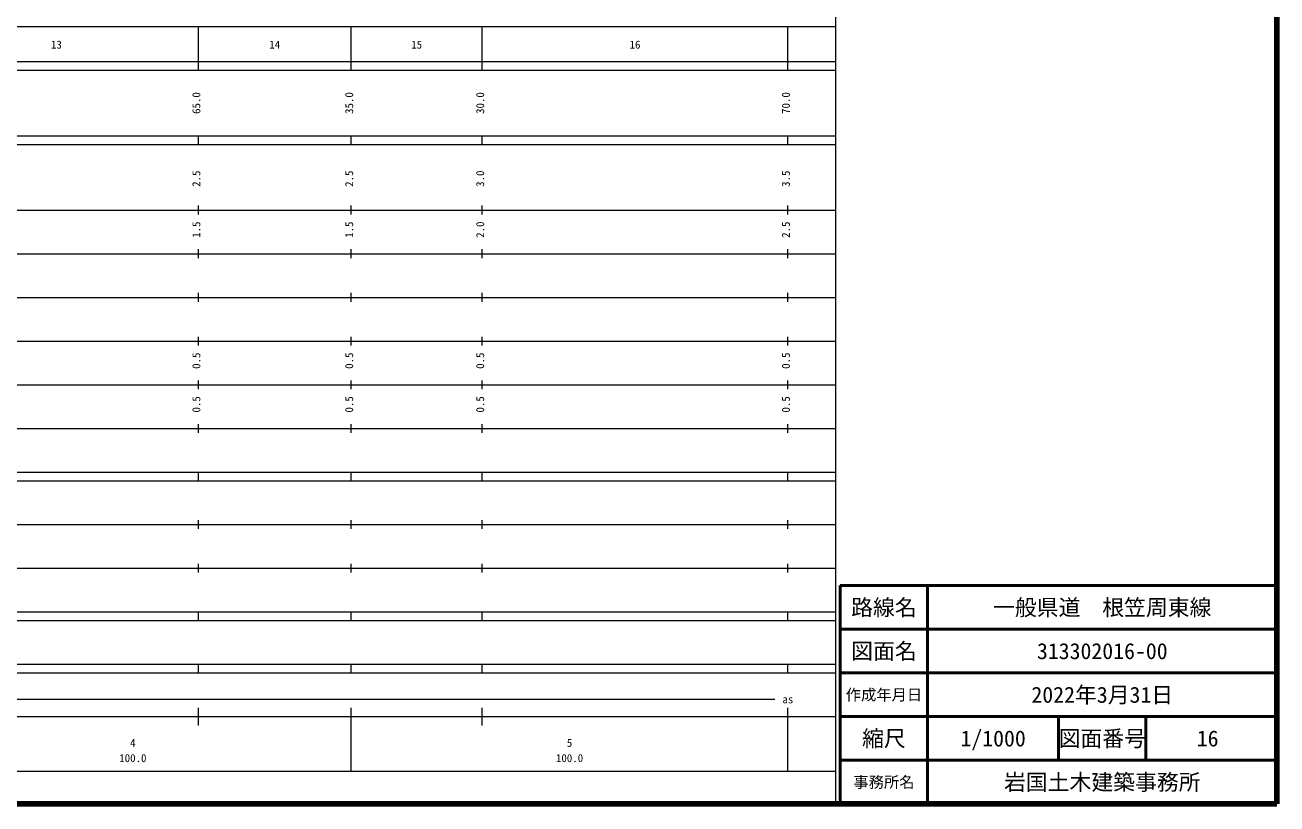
# Model space of a CAD drawing. Units: millimetres on the paper, enlarged 1000 times. Extents: x 40000 to 680000, y 20000 to 380000.
# Drawn here: x 393312 to 680000, y 20000 to 198357 of the extents above; entities that cross this region are included whole.
import ezdxf
from ezdxf.enums import TextEntityAlignment as Align

# ---------------------------------------------------------------- set-up
doc = ezdxf.new("R2010")
doc.units = ezdxf.units.MM
doc.header["$LTSCALE"] = 1000
for name, color, linetype, lineweight in [('M-TTL', 2, 'Continuous', 140), ('M-TTL-BAND', 7, 'Continuous', 13), ('M-TTL-FRAM', 2, 'Continuous', 50), ('M-TTL-LINE', 7, 'Continuous', 50)]:
    doc.layers.add(name, color=color, linetype=linetype, lineweight=lineweight)
doc.layers.add('M-TTL-TXT', color=7, linetype='Continuous')
doc.styles.add('ＭＳ ゴシック', font='')
doc.styles.get('ＭＳ ゴシック').set_extended_font_data('MS Gothic')

msp = doc.modelspace()

# ---------------------------------------------------------------- linework, layer by layer
at = {"layer": 'M-TTL'}
for p, q in [((680000, 20000), (680000, 380000)), ((40000, 20000), (680000, 20000))]:
    msp.add_line(p, q, dxfattribs=at)
at = {"layer": 'M-TTL-BAND'}
for p, q in [((579000, 20000), (579000, 370000)), ((68000, 198000), (579000, 198000)), ((433000, 188000), (433000, 198000)), ((468000, 188000), (468000, 198000)), ((498000, 188000), (498000, 198000)), ((568000, 188000), (568000, 198000)), ((40000, 190000), (579000, 190000)), ((40000, 188000), (579000, 188000)), ((40000, 173000), (579000, 173000)), ((433000, 171000), (433000, 173000)), ((468000, 171000), (468000, 173000)), ((498000, 171000), (498000, 173000)), ((568000, 171000), (568000, 173000)), ((40000, 171000), (579000, 171000)), ((40000, 156000), (579000, 156000)), ((433000, 155000), (433000, 157000)), ((468000, 155000), (468000, 157000)), ((498000, 155000), (498000, 157000)), ((568000, 155000), (568000, 157000)), ((433000, 145000), (433000, 147000)), ((468000, 145000), (468000, 147000)), ((498000, 145000), (498000, 147000)), ((568000, 145000), (568000, 147000)), ((46000, 146000), (579000, 146000)), ((52000, 136000), (579000, 136000)), ((433000, 135000), (433000, 137000)), ((468000, 135000), (468000, 137000)), ((498000, 135000), (498000, 137000)), ((568000, 135000), (568000, 137000)), ((433000, 125000), (433000, 127000)), ((468000, 125000), (468000, 127000)), ((498000, 125000), (498000, 127000)), ((568000, 125000), (568000, 127000)), ((46000, 126000), (579000, 126000)), ((52000, 116000), (579000, 116000)), ((433000, 115000), (433000, 117000)), ((468000, 115000), (468000, 117000)), ((498000, 115000), (498000, 117000)), ((568000, 115000), (568000, 117000)), ((433000, 105000), (433000, 107000)), ((468000, 105000), (468000, 107000)), ((498000, 105000), (498000, 107000)), ((568000, 105000), (568000, 107000)), ((46000, 106000), (579000, 106000)), ((40000, 96000), (579000, 96000)), ((433000, 94000), (433000, 96000)), ((468000, 94000), (468000, 96000)), ((498000, 94000), (498000, 96000)), ((568000, 94000), (568000, 96000)), ((40000, 94000), (579000, 94000)), ((49000, 84000), (579000, 84000)), ((433000, 83000), (433000, 85000)), ((468000, 83000), (468000, 85000)), ((498000, 83000), (498000, 85000)), ((568000, 83000), (568000, 85000)), ((433000, 73000), (433000, 75000)), ((468000, 73000), (468000, 75000)), ((498000, 73000), (498000, 75000)), ((568000, 73000), (568000, 75000)), ((40000, 74000), (579000, 74000)), ((40000, 64000), (579000, 64000)), ((433000, 62000), (433000, 64000)), ((468000, 62000), (468000, 64000)), ((498000, 62000), (498000, 64000)), ((568000, 62000), (568000, 64000)), ((40000, 62000), (579000, 62000)), ((40000, 52000), (579000, 52000)), ((433000, 50000), (433000, 52000)), ((468000, 50000), (468000, 52000)), ((498000, 50000), (498000, 52000)), ((568000, 50000), (568000, 52000)), ((40000, 50000), (579000, 50000)), ((71000, 44000), (565000, 44000)), ((433000, 38000), (433000, 42000)), ((468000, 27500), (468000, 42000)), ((498000, 38000), (498000, 42000)), ((568000, 27500), (568000, 42000)), ((40000, 40000), (579000, 40000)), ((68000, 27500), (579000, 27500))]:
    msp.add_line(p, q, dxfattribs=at)
at = {"layer": 'M-TTL-FRAM'}
for p, q in [((680000, 70000), (580000, 70000)), ((580000, 70000), (580000, 20000))]:
    msp.add_line(p, q, dxfattribs=at)
at = {"layer": 'M-TTL-LINE'}
for p, q in [((600000, 70000), (600000, 20000)), ((680000, 60000), (580000, 60000)), ((680000, 50000), (580000, 50000)), ((680000, 40000), (580000, 40000)), ((630000, 40000), (630000, 30000)), ((650000, 40000), (650000, 30000)), ((680000, 30000), (580000, 30000))]:
    msp.add_line(p, q, dxfattribs=at)

# ---------------------------------------------------------------- texts
at = {"layer": 'M-TTL-BAND', "style": 'ＭＳ ゴシック'}
for s, p in [('13', (400500, 192405)), ('14', (450500, 192405)), ('15', (483000, 192405)), ('16', (533000, 192405)), ('as', (568000, 42500)), ('4', (418000, 32523)), ('5', (518000, 32523)), ('100.0', (418000, 29033)), ('100.0', (518000, 29033))]:
    msp.add_text(s, height=1833, dxfattribs=at).set_placement(p, align=Align.BOTTOM_CENTER)
for s, p in [('65.0', (434000, 180500)), ('35.0', (469000, 180500)), ('30.0', (499000, 180500)), ('70.0', (569000, 180500)), ('2.5', (434000, 163174)), ('2.5', (469000, 163174)), ('3.0', (499000, 163174)), ('3.5', (569000, 163174)), ('1.5', (434000, 151500)), ('1.5', (469000, 151500)), ('2.0', (499000, 151500)), ('2.5', (569000, 151500)), ('0.5', (434000, 121500)), ('0.5', (469000, 121500)), ('0.5', (499000, 121500)), ('0.5', (569000, 121500)), ('0.5', (434000, 111500)), ('0.5', (469000, 111500)), ('0.5', (499000, 111500)), ('0.5', (569000, 111500))]:
    msp.add_text(s, height=1833, rotation=90, dxfattribs=at).set_placement(p, align=Align.BOTTOM_CENTER)
at = {"layer": 'M-TTL-TXT', "style": 'ＭＳ ゴシック'}
for s, height, p in [('路線名', 3666, (590000, 65000)), ('路線名', 3666, (590000, 65000)), ('一般県道\u3000根笠周東線', 3666, (640000, 65000)), ('図面名', 3666, (590000, 55000)), ('図面名', 3666, (590000, 55000)), ('313302016-00', 3666, (640000, 55000)), ('作成年月日', 2566, (590000, 45000)), ('作成年月日', 2566, (590000, 45000)), ('2022年3月31日', 3666, (640000, 45000)), ('縮尺', 3666, (590000, 35000)), ('縮尺', 3666, (590000, 35000)), ('図面番号', 3666, (640000, 35000)), ('図面番号', 3666, (640000, 35000)), ('1/1000', 3666, (615000, 35000)), ('16', 3666, (664125, 35000)), ('事務所名', 2566, (590000, 25000)), ('事務所名', 2566, (590000, 25000)), ('岩国土木建築事務所', 3666, (640000, 25000))]:
    msp.add_text(s, height=height, dxfattribs=at).set_placement(p, align=Align.MIDDLE_CENTER)

doc.saveas('drawing.dxf')
